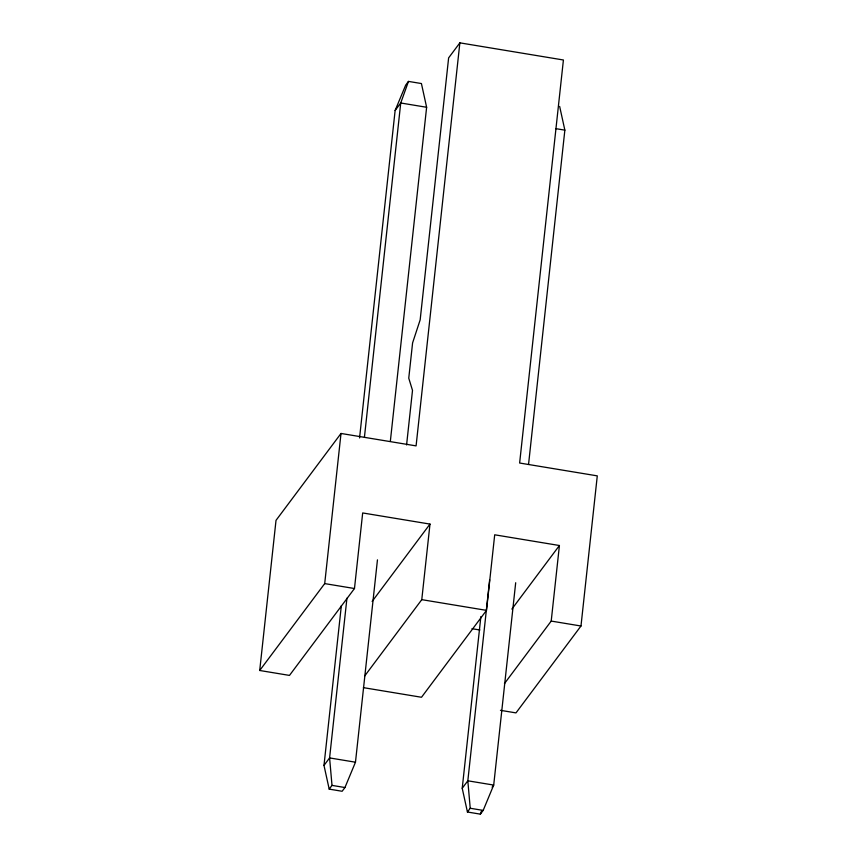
<?xml version="1.0" encoding="UTF-8"?>
<svg xmlns="http://www.w3.org/2000/svg" width="857" height="857" viewBox="0 0 857 857"><rect width="100%" height="100%" fill="white"/><g stroke="black" fill="none" stroke-linecap="round" stroke-linejoin="round"><path stroke-width="1.29" d="M364.707 675.959L421.773 599.654L429.989 524.088L362.682 512.947L354.477 588.523L289.484 675.412L259.714 670.485L276.018 520.36L341.011 433.46L416.084 445.886L459.866 42.85L563.413 59.99L519.631 463.026L597.286 475.871L580.982 626.006L515.989 712.895L500.456 710.324M259.714 670.485L324.707 583.596L341.011 433.46M377.455 559.867L355.473 762.205L344.942 787.529L342.136 791.268L329.195 789.126L323.989 765.408L341.343 605.674M359.565 437.948L395.131 110.478L405.672 85.154L408.478 81.404L421.419 83.547L426.625 107.275L390.331 441.398M346.946 598.175L329.591 757.92L332.002 785.387L329.195 789.126M364.439 437.113L400.733 102.99L408.478 81.404M406.582 444.944L412.506 390.385L408.757 378.173L412.592 342.907L420.166 319.854L448.629 57.88L459.866 42.85M515.689 582.739L493.707 785.076L483.177 810.401L480.37 814.15L467.429 812.008L462.223 788.29L480.873 616.569M489.658 579.793L467.826 780.802L470.225 808.258L467.429 812.008M363.389 687.646L421.505 697.266L486.497 610.366L494.703 534.8L559.417 545.513L551.212 621.079L504.452 683.597M528.565 464.269L564.859 130.146L559.653 106.429M480.37 814.15L481.666 810.551M395.131 110.478L400.733 102.99L426.625 107.275M372.131 601.443L429.989 524.088M323.989 765.408L329.591 757.92L355.473 762.205M511.865 609.091L559.417 545.513M462.223 788.29L467.826 780.802L493.707 785.076L492.111 787.219M555.797 128.646L564.859 130.146M324.707 583.596L354.477 588.523M421.773 599.654L486.497 610.366M551.212 621.079L580.982 626.006M471.971 628.684L479.899 630.002M332.002 785.387L344.942 787.529M470.225 808.258L483.177 810.401"/></g></svg>
